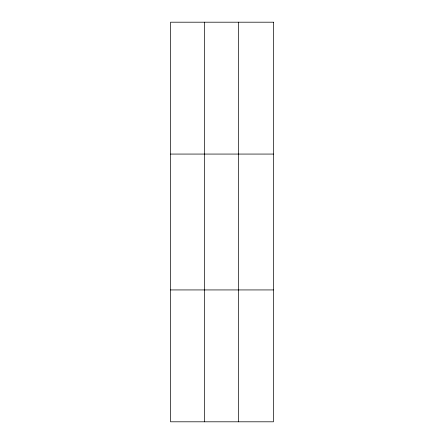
<?xml version="1.0" encoding="UTF-8"?>
<svg xmlns="http://www.w3.org/2000/svg" width="444" height="444" viewBox="0 0 444 444"><rect width="100%" height="100%" fill="white"/><g stroke="black" fill="none" stroke-linecap="round" stroke-linejoin="round"><path stroke-width="0.67" d="M204.506 421.8L204.506 22.2M238.461 421.8L238.461 22.2M170.552 154.068L273.449 154.068M170.552 289.932L273.449 289.932M273.449 22.2L273.449 421.8L170.552 421.8L170.552 22.2L273.449 22.2"/></g></svg>
